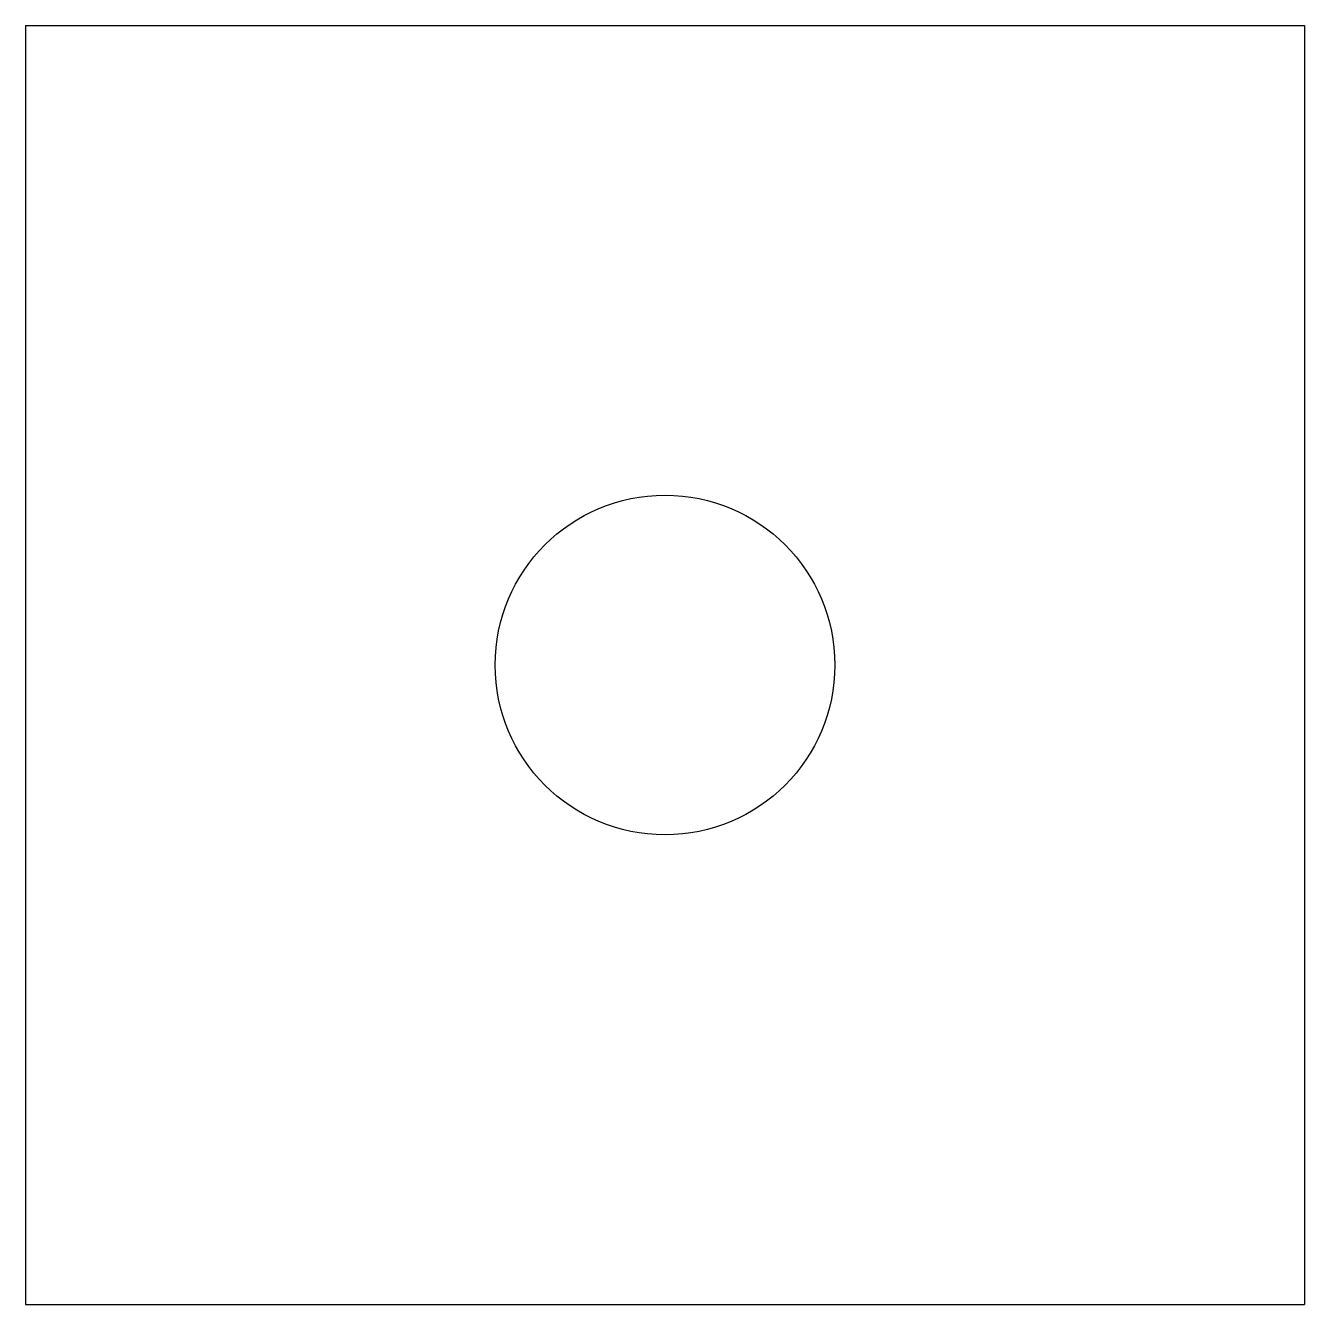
# Model space of a CAD drawing. Header units: millimetres. Extents: x -16 to 16, y -16 to 16.
import ezdxf

# ---------------------------------------------------------------- set-up
doc = ezdxf.new("R2010")
doc.units = ezdxf.units.MM

msp = doc.modelspace()

# ---------------------------------------------------------------- linework, layer by layer
for p, q in [((-16, 16), (-16, -16)), ((-16, 16), (16, 16)), ((16, 16), (16, -16)), ((-16, -16), (16, -16))]:
    msp.add_line(p, q)
msp.add_circle((0, 0), 4.25)

doc.saveas('drawing.dxf')
